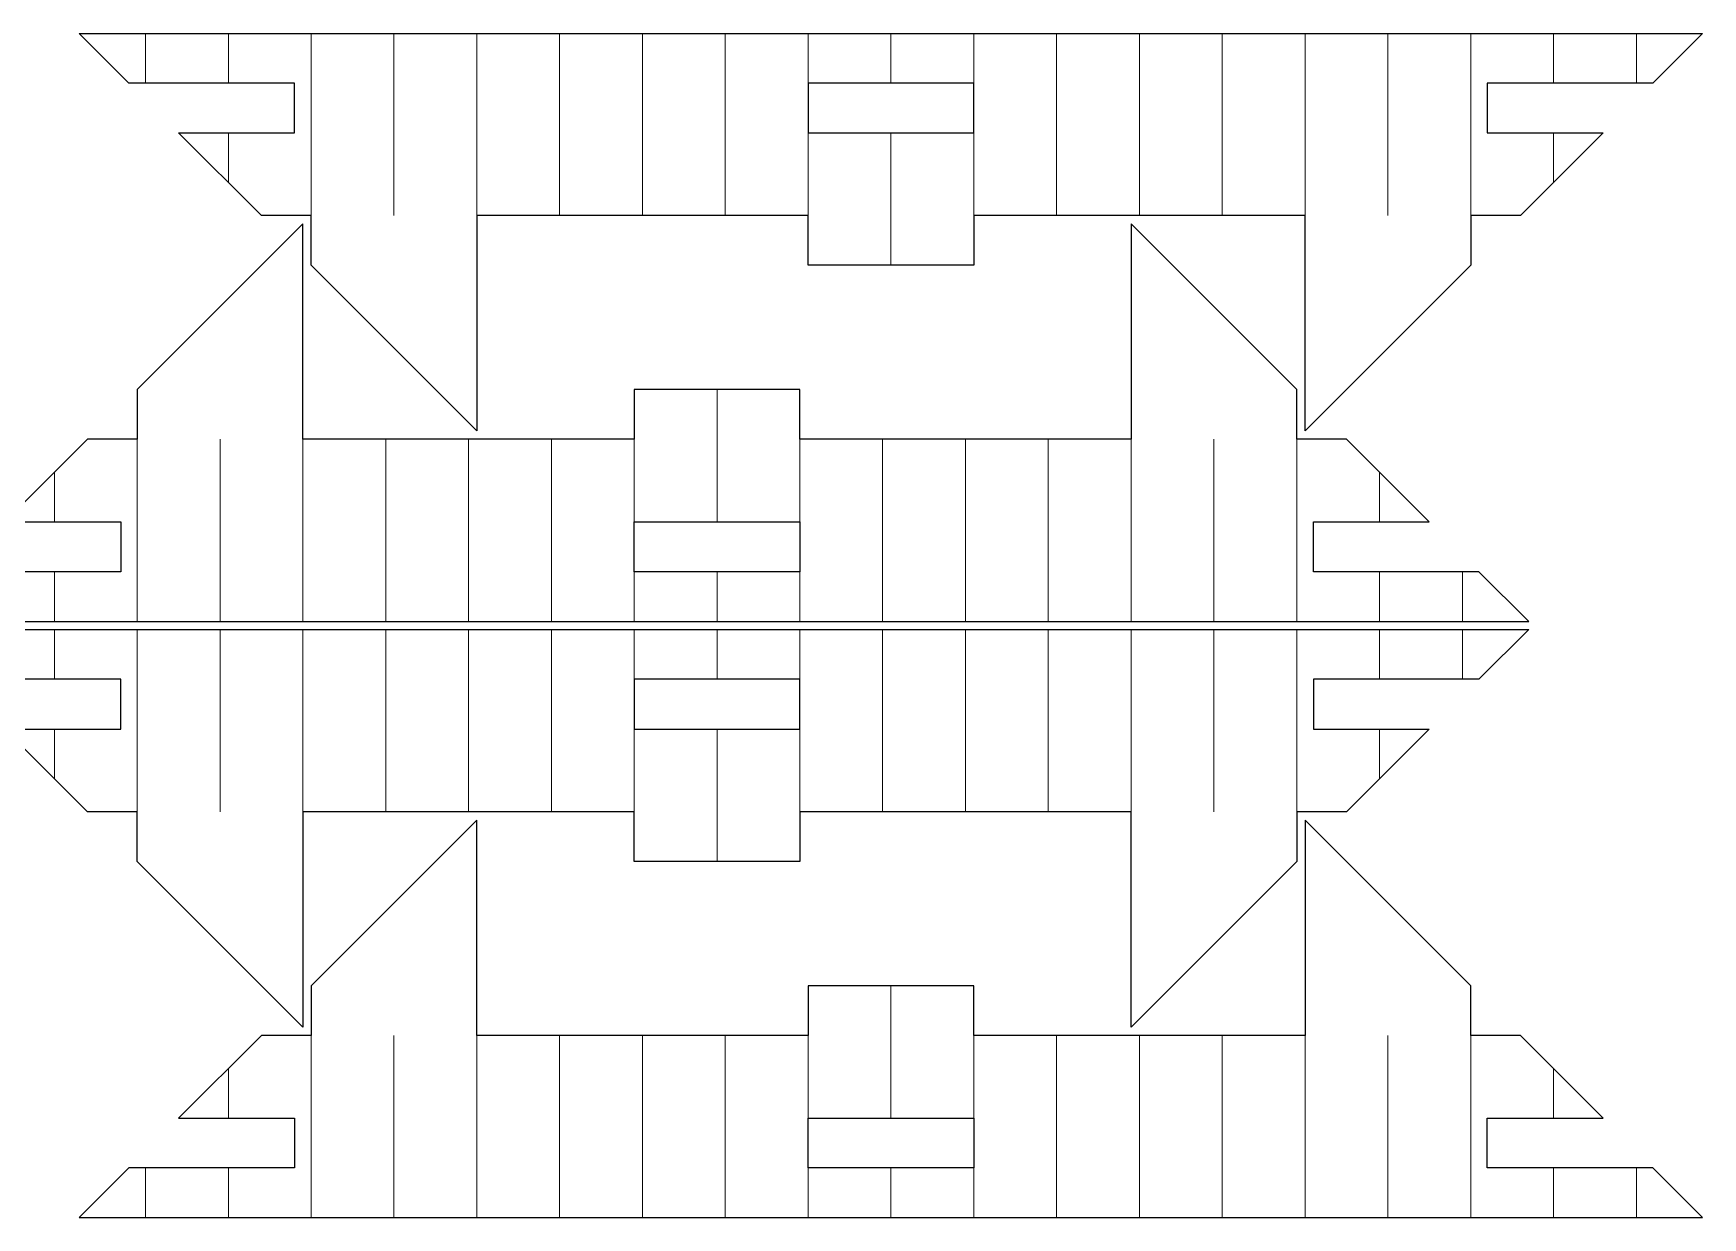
# Model space of a CAD drawing. Header units: centimetres. Extents: x -67.6 to -19.4, y -15.9 to 27.8.
# Drawn here: x -36.93 to -26.85, y -5.46 to 1.69 of the extents above; entities that cross this region are included whole.
import ezdxf

# ---------------------------------------------------------------- set-up
doc = ezdxf.new("R2010")
doc.units = ezdxf.units.CM
doc.header["$MEASUREMENT"] = 0
doc.layers.add('Layer 1', color=7, linetype='Continuous')

msp = doc.modelspace()

# ---------------------------------------------------------------- linework, layer by layer
at = {"layer": 'Layer 1', "color": 250, "lineweight": 25}
for points, knots in [([(-36.0511, 1.08731), (-36.0511, 1.08731), (-35.55111, 0.58731), (-35.55111, 0.58731), (-35.55111, 0.58731), (-35.25111, 0.58731), (-35.25111, 0.58731), (-35.25111, 0.58731), (-35.25111, 0.28731), (-35.25111, 0.28731), (-35.25111, 0.28731), (-34.25111, -0.71268), (-34.25111, -0.71268), (-34.25111, -0.71268), (-34.25111, 0.58731), (-34.25111, 0.58731), (-34.25111, 0.58731), (-32.25111, 0.58731), (-32.25111, 0.58731), (-32.25111, 0.58731), (-32.25111, 0.28731), (-32.25111, 0.28731), (-32.25111, 0.28731), (-31.25111, 0.28731), (-31.25111, 0.28731), (-31.25111, 0.28731), (-31.25111, 0.58731), (-31.25111, 0.58731), (-31.25111, 0.58731), (-29.25111, 0.58731), (-29.25111, 0.58731), (-29.25111, 0.58731), (-29.25111, -0.71268), (-29.25111, -0.71268), (-29.25111, -0.71268), (-28.25111, 0.28731), (-28.25111, 0.28731), (-28.25111, 0.28731), (-28.25111, 0.58731), (-28.25111, 0.58731), (-28.25111, 0.58731), (-27.95111, 0.58731), (-27.95111, 0.58731), (-27.95111, 0.58731), (-27.45112, 1.08731), (-27.45112, 1.08731), (-27.45112, 1.08731), (-28.15111, 1.08731), (-28.15111, 1.08731), (-28.15111, 1.08731), (-28.15111, 1.38731), (-28.15111, 1.38731), (-28.15111, 1.38731), (-27.15111, 1.38731), (-27.15111, 1.38731), (-27.15111, 1.38731), (-26.85111, 1.68731), (-26.85111, 1.68731), (-26.85111, 1.68731), (-31.75111, 1.68731), (-31.75111, 1.68731), (-31.75111, 1.68731), (-36.65111, 1.68731), (-36.65111, 1.68731), (-36.65111, 1.68731), (-36.35111, 1.38731), (-36.35111, 1.38731), (-36.35111, 1.38731), (-35.3511, 1.38731), (-35.3511, 1.38731), (-35.3511, 1.38731), (-35.3511, 1.08731), (-35.3511, 1.08731), (-35.3511, 1.08731), (-36.0511, 1.08731), (-36.0511, 1.08731)], [0, 0, 0, 0, 0.04, 0.04, 0.04, 0.08, 0.08, 0.08, 0.12, 0.12, 0.12, 0.16, 0.16, 0.16, 0.2, 0.2, 0.2, 0.24, 0.24, 0.24, 0.28, 0.28, 0.28, 0.32, 0.32, 0.32, 0.36, 0.36, 0.36, 0.4, 0.4, 0.4, 0.44, 0.44, 0.44, 0.48, 0.48, 0.48, 0.52, 0.52, 0.52, 0.56, 0.56, 0.56, 0.6, 0.6, 0.6, 0.64, 0.64, 0.64, 0.68, 0.68, 0.68, 0.72, 0.72, 0.72, 0.76, 0.76, 0.76, 0.8, 0.8, 0.8, 0.84, 0.84, 0.84, 0.88, 0.88, 0.88, 0.92, 0.92, 0.92, 0.96, 0.96, 0.96, 1, 1, 1, 1]), ([(-31.25111, 1.38731), (-31.25111, 1.38731), (-31.25111, 1.08731), (-31.25111, 1.08731), (-31.25111, 1.08731), (-32.25111, 1.08731), (-32.25111, 1.08731), (-32.25111, 1.08731), (-32.25111, 1.38731), (-32.25111, 1.38731), (-32.25111, 1.38731), (-31.75111, 1.38731), (-31.75111, 1.38731), (-31.75111, 1.38731), (-31.25111, 1.38731), (-31.25111, 1.38731)], [0, 0, 0, 0, 0.2, 0.2, 0.2, 0.4, 0.4, 0.4, 0.6, 0.6, 0.6, 0.8, 0.8, 0.8, 1, 1, 1, 1]), ([(-37.1011, -1.26268), (-37.1011, -1.26268), (-36.60111, -0.76268), (-36.60111, -0.76268), (-36.60111, -0.76268), (-36.30111, -0.76268), (-36.30111, -0.76268), (-36.30111, -0.76268), (-36.30111, -0.46268), (-36.30111, -0.46268), (-36.30111, -0.46268), (-35.30111, 0.53731), (-35.30111, 0.53731), (-35.30111, 0.53731), (-35.30111, -0.76268), (-35.30111, -0.76268), (-35.30111, -0.76268), (-33.30111, -0.76268), (-33.30111, -0.76268), (-33.30111, -0.76268), (-33.30111, -0.46268), (-33.30111, -0.46268), (-33.30111, -0.46268), (-32.30111, -0.46268), (-32.30111, -0.46268), (-32.30111, -0.46268), (-32.30111, -0.76268), (-32.30111, -0.76268), (-32.30111, -0.76268), (-30.30111, -0.76268), (-30.30111, -0.76268), (-30.30111, -0.76268), (-30.30111, 0.53731), (-30.30111, 0.53731), (-30.30111, 0.53731), (-29.30111, -0.46268), (-29.30111, -0.46268), (-29.30111, -0.46268), (-29.30111, -0.76268), (-29.30111, -0.76268), (-29.30111, -0.76268), (-29.00111, -0.76268), (-29.00111, -0.76268), (-29.00111, -0.76268), (-28.50112, -1.26268), (-28.50112, -1.26268), (-28.50112, -1.26268), (-29.20111, -1.26268), (-29.20111, -1.26268), (-29.20111, -1.26268), (-29.20111, -1.56268), (-29.20111, -1.56268), (-29.20111, -1.56268), (-28.20111, -1.56268), (-28.20111, -1.56268), (-28.20111, -1.56268), (-27.90111, -1.86268), (-27.90111, -1.86268), (-27.90111, -1.86268), (-32.80111, -1.86268), (-32.80111, -1.86268), (-32.80111, -1.86268), (-37.70111, -1.86268), (-37.70111, -1.86268), (-37.70111, -1.86268), (-37.40111, -1.56268), (-37.40111, -1.56268), (-37.40111, -1.56268), (-36.4011, -1.56268), (-36.4011, -1.56268), (-36.4011, -1.56268), (-36.4011, -1.26268), (-36.4011, -1.26268), (-36.4011, -1.26268), (-37.1011, -1.26268), (-37.1011, -1.26268)], [0, 0, 0, 0, 0.04, 0.04, 0.04, 0.08, 0.08, 0.08, 0.12, 0.12, 0.12, 0.16, 0.16, 0.16, 0.2, 0.2, 0.2, 0.24, 0.24, 0.24, 0.28, 0.28, 0.28, 0.32, 0.32, 0.32, 0.36, 0.36, 0.36, 0.4, 0.4, 0.4, 0.44, 0.44, 0.44, 0.48, 0.48, 0.48, 0.52, 0.52, 0.52, 0.56, 0.56, 0.56, 0.6, 0.6, 0.6, 0.64, 0.64, 0.64, 0.68, 0.68, 0.68, 0.72, 0.72, 0.72, 0.76, 0.76, 0.76, 0.8, 0.8, 0.8, 0.84, 0.84, 0.84, 0.88, 0.88, 0.88, 0.92, 0.92, 0.92, 0.96, 0.96, 0.96, 1, 1, 1, 1]), ([(-32.30111, -1.56268), (-32.30111, -1.56268), (-32.30111, -1.26268), (-32.30111, -1.26268), (-32.30111, -1.26268), (-33.30111, -1.26268), (-33.30111, -1.26268), (-33.30111, -1.26268), (-33.30111, -1.56268), (-33.30111, -1.56268), (-33.30111, -1.56268), (-32.80111, -1.56268), (-32.80111, -1.56268), (-32.80111, -1.56268), (-32.30111, -1.56268), (-32.30111, -1.56268)], [0, 0, 0, 0, 0.2, 0.2, 0.2, 0.4, 0.4, 0.4, 0.6, 0.6, 0.6, 0.8, 0.8, 0.8, 1, 1, 1, 1]), ([(-37.1011, -2.51268), (-37.1011, -2.51268), (-36.60111, -3.01268), (-36.60111, -3.01268), (-36.60111, -3.01268), (-36.30111, -3.01268), (-36.30111, -3.01268), (-36.30111, -3.01268), (-36.30111, -3.31268), (-36.30111, -3.31268), (-36.30111, -3.31268), (-35.30111, -4.31267), (-35.30111, -4.31267), (-35.30111, -4.31267), (-35.30111, -3.01268), (-35.30111, -3.01268), (-35.30111, -3.01268), (-33.30111, -3.01268), (-33.30111, -3.01268), (-33.30111, -3.01268), (-33.30111, -3.31268), (-33.30111, -3.31268), (-33.30111, -3.31268), (-32.30111, -3.31268), (-32.30111, -3.31268), (-32.30111, -3.31268), (-32.30111, -3.01268), (-32.30111, -3.01268), (-32.30111, -3.01268), (-30.30111, -3.01268), (-30.30111, -3.01268), (-30.30111, -3.01268), (-30.30111, -4.31267), (-30.30111, -4.31267), (-30.30111, -4.31267), (-29.30111, -3.31268), (-29.30111, -3.31268), (-29.30111, -3.31268), (-29.30111, -3.01268), (-29.30111, -3.01268), (-29.30111, -3.01268), (-29.00111, -3.01268), (-29.00111, -3.01268), (-29.00111, -3.01268), (-28.50112, -2.51268), (-28.50112, -2.51268), (-28.50112, -2.51268), (-29.20111, -2.51268), (-29.20111, -2.51268), (-29.20111, -2.51268), (-29.20111, -2.21268), (-29.20111, -2.21268), (-29.20111, -2.21268), (-28.20111, -2.21268), (-28.20111, -2.21268), (-28.20111, -2.21268), (-27.90111, -1.91268), (-27.90111, -1.91268), (-27.90111, -1.91268), (-32.80111, -1.91268), (-32.80111, -1.91268), (-32.80111, -1.91268), (-37.70111, -1.91268), (-37.70111, -1.91268), (-37.70111, -1.91268), (-37.40111, -2.21268), (-37.40111, -2.21268), (-37.40111, -2.21268), (-36.4011, -2.21268), (-36.4011, -2.21268), (-36.4011, -2.21268), (-36.4011, -2.51268), (-36.4011, -2.51268), (-36.4011, -2.51268), (-37.1011, -2.51268), (-37.1011, -2.51268)], [0, 0, 0, 0, 0.04, 0.04, 0.04, 0.08, 0.08, 0.08, 0.12, 0.12, 0.12, 0.16, 0.16, 0.16, 0.2, 0.2, 0.2, 0.24, 0.24, 0.24, 0.28, 0.28, 0.28, 0.32, 0.32, 0.32, 0.36, 0.36, 0.36, 0.4, 0.4, 0.4, 0.44, 0.44, 0.44, 0.48, 0.48, 0.48, 0.52, 0.52, 0.52, 0.56, 0.56, 0.56, 0.6, 0.6, 0.6, 0.64, 0.64, 0.64, 0.68, 0.68, 0.68, 0.72, 0.72, 0.72, 0.76, 0.76, 0.76, 0.8, 0.8, 0.8, 0.84, 0.84, 0.84, 0.88, 0.88, 0.88, 0.92, 0.92, 0.92, 0.96, 0.96, 0.96, 1, 1, 1, 1]), ([(-32.30111, -2.21268), (-32.30111, -2.21268), (-32.30111, -2.51268), (-32.30111, -2.51268), (-32.30111, -2.51268), (-33.30111, -2.51268), (-33.30111, -2.51268), (-33.30111, -2.51268), (-33.30111, -2.21268), (-33.30111, -2.21268), (-33.30111, -2.21268), (-32.80111, -2.21268), (-32.80111, -2.21268), (-32.80111, -2.21268), (-32.30111, -2.21268), (-32.30111, -2.21268)], [0, 0, 0, 0, 0.2, 0.2, 0.2, 0.4, 0.4, 0.4, 0.6, 0.6, 0.6, 0.8, 0.8, 0.8, 1, 1, 1, 1]), ([(-36.0511, -4.86267), (-36.0511, -4.86267), (-35.55111, -4.36267), (-35.55111, -4.36267), (-35.55111, -4.36267), (-35.25111, -4.36267), (-35.25111, -4.36267), (-35.25111, -4.36267), (-35.25111, -4.06267), (-35.25111, -4.06267), (-35.25111, -4.06267), (-34.25111, -3.06268), (-34.25111, -3.06268), (-34.25111, -3.06268), (-34.25111, -4.36267), (-34.25111, -4.36267), (-34.25111, -4.36267), (-32.25111, -4.36267), (-32.25111, -4.36267), (-32.25111, -4.36267), (-32.25111, -4.06267), (-32.25111, -4.06267), (-32.25111, -4.06267), (-31.25111, -4.06267), (-31.25111, -4.06267), (-31.25111, -4.06267), (-31.25111, -4.36267), (-31.25111, -4.36267), (-31.25111, -4.36267), (-29.25111, -4.36267), (-29.25111, -4.36267), (-29.25111, -4.36267), (-29.25111, -3.06268), (-29.25111, -3.06268), (-29.25111, -3.06268), (-28.25111, -4.06267), (-28.25111, -4.06267), (-28.25111, -4.06267), (-28.25111, -4.36267), (-28.25111, -4.36267), (-28.25111, -4.36267), (-27.95111, -4.36267), (-27.95111, -4.36267), (-27.95111, -4.36267), (-27.45112, -4.86267), (-27.45112, -4.86267), (-27.45112, -4.86267), (-28.15111, -4.86267), (-28.15111, -4.86267), (-28.15111, -4.86267), (-28.15111, -5.16267), (-28.15111, -5.16267), (-28.15111, -5.16267), (-27.15111, -5.16267), (-27.15111, -5.16267), (-27.15111, -5.16267), (-26.85111, -5.46267), (-26.85111, -5.46267), (-26.85111, -5.46267), (-31.75111, -5.46267), (-31.75111, -5.46267), (-31.75111, -5.46267), (-36.65111, -5.46267), (-36.65111, -5.46267), (-36.65111, -5.46267), (-36.35111, -5.16267), (-36.35111, -5.16267), (-36.35111, -5.16267), (-35.3511, -5.16267), (-35.3511, -5.16267), (-35.3511, -5.16267), (-35.3511, -4.86267), (-35.3511, -4.86267), (-35.3511, -4.86267), (-36.0511, -4.86267), (-36.0511, -4.86267)], [0, 0, 0, 0, 0.04, 0.04, 0.04, 0.08, 0.08, 0.08, 0.12, 0.12, 0.12, 0.16, 0.16, 0.16, 0.2, 0.2, 0.2, 0.24, 0.24, 0.24, 0.28, 0.28, 0.28, 0.32, 0.32, 0.32, 0.36, 0.36, 0.36, 0.4, 0.4, 0.4, 0.44, 0.44, 0.44, 0.48, 0.48, 0.48, 0.52, 0.52, 0.52, 0.56, 0.56, 0.56, 0.6, 0.6, 0.6, 0.64, 0.64, 0.64, 0.68, 0.68, 0.68, 0.72, 0.72, 0.72, 0.76, 0.76, 0.76, 0.8, 0.8, 0.8, 0.84, 0.84, 0.84, 0.88, 0.88, 0.88, 0.92, 0.92, 0.92, 0.96, 0.96, 0.96, 1, 1, 1, 1]), ([(-31.25111, -5.16267), (-31.25111, -5.16267), (-31.25111, -4.86267), (-31.25111, -4.86267), (-31.25111, -4.86267), (-32.25111, -4.86267), (-32.25111, -4.86267), (-32.25111, -4.86267), (-32.25111, -5.16267), (-32.25111, -5.16267), (-32.25111, -5.16267), (-31.75111, -5.16267), (-31.75111, -5.16267), (-31.75111, -5.16267), (-31.25111, -5.16267), (-31.25111, -5.16267)], [0, 0, 0, 0, 0.2, 0.2, 0.2, 0.4, 0.4, 0.4, 0.6, 0.6, 0.6, 0.8, 0.8, 0.8, 1, 1, 1, 1])]:
    msp.add_open_spline(points, degree=3, knots=knots, dxfattribs=at)
at = {"layer": 'Layer 1', "color": 240, "lineweight": 20}
for points in [[(-36.25111, 1.38731), (-36.25111, 1.38731), (-36.25111, 1.68731), (-36.25111, 1.68731)], [(-35.75111, 1.38731), (-35.75111, 1.38731), (-35.75111, 1.68731), (-35.75111, 1.68731)], [(-35.25111, 0.58731), (-35.25111, 0.58731), (-35.25111, 1.68731), (-35.25111, 1.68731)], [(-34.75111, 0.58731), (-34.75111, 0.58731), (-34.75111, 1.68731), (-34.75111, 1.68731)], [(-34.25111, 0.58731), (-34.25111, 0.58731), (-34.25111, 1.68731), (-34.25111, 1.68731)], [(-33.75111, 0.58731), (-33.75111, 0.58731), (-33.75111, 1.68731), (-33.75111, 1.68731)], [(-33.25111, 0.58731), (-33.25111, 0.58731), (-33.25111, 1.68731), (-33.25111, 1.68731)], [(-32.75111, 0.58731), (-32.75111, 0.58731), (-32.75111, 1.68731), (-32.75111, 1.68731)], [(-31.75111, 1.38731), (-31.75111, 1.38731), (-31.75111, 1.68731), (-31.75111, 1.68731)], [(-30.75111, 0.58731), (-30.75111, 0.58731), (-30.75111, 1.68731), (-30.75111, 1.68731)], [(-30.25111, 0.58731), (-30.25111, 0.58731), (-30.25111, 1.68731), (-30.25111, 1.68731)], [(-29.75111, 0.58731), (-29.75111, 0.58731), (-29.75111, 1.68731), (-29.75111, 1.68731)], [(-29.25111, 0.58731), (-29.25111, 0.58731), (-29.25111, 1.68731), (-29.25111, 1.68731)], [(-28.75111, 0.58731), (-28.75111, 0.58731), (-28.75111, 1.68731), (-28.75111, 1.68731)], [(-28.25111, 0.58731), (-28.25111, 0.58731), (-28.25111, 1.68731), (-28.25111, 1.68731)], [(-27.75111, 1.38731), (-27.75111, 1.38731), (-27.75111, 1.68731), (-27.75111, 1.68731)], [(-27.25111, 1.38731), (-27.25111, 1.38731), (-27.25111, 1.68731), (-27.25111, 1.68731)], [(-35.75111, 0.78731), (-35.75111, 0.78731), (-35.75111, 1.08731), (-35.75111, 1.08731)], [(-31.75111, 0.28731), (-31.75111, 0.28731), (-31.75111, 1.08731), (-31.75111, 1.08731)], [(-27.75111, 0.78731), (-27.75111, 0.78731), (-27.75111, 1.08731), (-27.75111, 1.08731)], [(-32.80111, -0.46268), (-32.80111, -0.46268), (-32.80111, -1.26268), (-32.80111, -1.26268)], [(-36.30111, -0.76268), (-36.30111, -0.76268), (-36.30111, -1.86268), (-36.30111, -1.86268)], [(-35.80111, -0.76268), (-35.80111, -0.76268), (-35.80111, -1.86268), (-35.80111, -1.86268)], [(-35.30111, -0.76268), (-35.30111, -0.76268), (-35.30111, -1.86268), (-35.30111, -1.86268)], [(-34.80111, -0.76268), (-34.80111, -0.76268), (-34.80111, -1.86268), (-34.80111, -1.86268)], [(-34.30111, -0.76268), (-34.30111, -0.76268), (-34.30111, -1.86268), (-34.30111, -1.86268)], [(-33.80111, -0.76268), (-33.80111, -0.76268), (-33.80111, -1.86268), (-33.80111, -1.86268)], [(-31.80111, -0.76268), (-31.80111, -0.76268), (-31.80111, -1.86268), (-31.80111, -1.86268)], [(-31.30111, -0.76268), (-31.30111, -0.76268), (-31.30111, -1.86268), (-31.30111, -1.86268)], [(-30.80111, -0.76268), (-30.80111, -0.76268), (-30.80111, -1.86268), (-30.80111, -1.86268)], [(-30.30111, -0.76268), (-30.30111, -0.76268), (-30.30111, -1.86268), (-30.30111, -1.86268)], [(-29.80111, -0.76268), (-29.80111, -0.76268), (-29.80111, -1.86268), (-29.80111, -1.86268)], [(-29.30111, -0.76268), (-29.30111, -0.76268), (-29.30111, -1.86268), (-29.30111, -1.86268)], [(-36.80111, -0.96268), (-36.80111, -0.96268), (-36.80111, -1.26268), (-36.80111, -1.26268)], [(-28.80111, -0.96268), (-28.80111, -0.96268), (-28.80111, -1.26268), (-28.80111, -1.26268)], [(-36.80111, -1.56268), (-36.80111, -1.56268), (-36.80111, -1.86268), (-36.80111, -1.86268)], [(-32.80111, -1.56268), (-32.80111, -1.56268), (-32.80111, -1.86268), (-32.80111, -1.86268)], [(-28.80111, -1.56268), (-28.80111, -1.56268), (-28.80111, -1.86268), (-28.80111, -1.86268)], [(-28.30111, -1.56268), (-28.30111, -1.56268), (-28.30111, -1.86268), (-28.30111, -1.86268)], [(-36.80111, -2.21268), (-36.80111, -2.21268), (-36.80111, -1.91268), (-36.80111, -1.91268)], [(-36.30111, -3.01268), (-36.30111, -3.01268), (-36.30111, -1.91268), (-36.30111, -1.91268)], [(-35.80111, -3.01268), (-35.80111, -3.01268), (-35.80111, -1.91268), (-35.80111, -1.91268)], [(-35.30111, -3.01268), (-35.30111, -3.01268), (-35.30111, -1.91268), (-35.30111, -1.91268)], [(-34.80111, -3.01268), (-34.80111, -3.01268), (-34.80111, -1.91268), (-34.80111, -1.91268)], [(-34.30111, -3.01268), (-34.30111, -3.01268), (-34.30111, -1.91268), (-34.30111, -1.91268)], [(-33.80111, -3.01268), (-33.80111, -3.01268), (-33.80111, -1.91268), (-33.80111, -1.91268)], [(-32.80111, -2.21268), (-32.80111, -2.21268), (-32.80111, -1.91268), (-32.80111, -1.91268)], [(-31.80111, -3.01268), (-31.80111, -3.01268), (-31.80111, -1.91268), (-31.80111, -1.91268)], [(-31.30111, -3.01268), (-31.30111, -3.01268), (-31.30111, -1.91268), (-31.30111, -1.91268)], [(-30.80111, -3.01268), (-30.80111, -3.01268), (-30.80111, -1.91268), (-30.80111, -1.91268)], [(-30.30111, -3.01268), (-30.30111, -3.01268), (-30.30111, -1.91268), (-30.30111, -1.91268)], [(-29.80111, -3.01268), (-29.80111, -3.01268), (-29.80111, -1.91268), (-29.80111, -1.91268)], [(-29.30111, -3.01268), (-29.30111, -3.01268), (-29.30111, -1.91268), (-29.30111, -1.91268)], [(-28.80111, -2.21268), (-28.80111, -2.21268), (-28.80111, -1.91268), (-28.80111, -1.91268)], [(-28.30111, -2.21268), (-28.30111, -2.21268), (-28.30111, -1.91268), (-28.30111, -1.91268)], [(-36.80111, -2.81268), (-36.80111, -2.81268), (-36.80111, -2.51268), (-36.80111, -2.51268)], [(-32.80111, -3.31268), (-32.80111, -3.31268), (-32.80111, -2.51268), (-32.80111, -2.51268)], [(-28.80111, -2.81268), (-28.80111, -2.81268), (-28.80111, -2.51268), (-28.80111, -2.51268)], [(-31.75111, -4.06267), (-31.75111, -4.06267), (-31.75111, -4.86267), (-31.75111, -4.86267)], [(-35.25111, -4.36267), (-35.25111, -4.36267), (-35.25111, -5.46267), (-35.25111, -5.46267)], [(-34.75111, -4.36267), (-34.75111, -4.36267), (-34.75111, -5.46267), (-34.75111, -5.46267)], [(-34.25111, -4.36267), (-34.25111, -4.36267), (-34.25111, -5.46267), (-34.25111, -5.46267)], [(-33.75111, -4.36267), (-33.75111, -4.36267), (-33.75111, -5.46267), (-33.75111, -5.46267)], [(-33.25111, -4.36267), (-33.25111, -4.36267), (-33.25111, -5.46267), (-33.25111, -5.46267)], [(-32.75111, -4.36267), (-32.75111, -4.36267), (-32.75111, -5.46267), (-32.75111, -5.46267)], [(-30.75111, -4.36267), (-30.75111, -4.36267), (-30.75111, -5.46267), (-30.75111, -5.46267)], [(-30.25111, -4.36267), (-30.25111, -4.36267), (-30.25111, -5.46267), (-30.25111, -5.46267)], [(-29.75111, -4.36267), (-29.75111, -4.36267), (-29.75111, -5.46267), (-29.75111, -5.46267)], [(-29.25111, -4.36267), (-29.25111, -4.36267), (-29.25111, -5.46267), (-29.25111, -5.46267)], [(-28.75111, -4.36267), (-28.75111, -4.36267), (-28.75111, -5.46267), (-28.75111, -5.46267)], [(-28.25111, -4.36267), (-28.25111, -4.36267), (-28.25111, -5.46267), (-28.25111, -5.46267)], [(-35.75111, -4.56267), (-35.75111, -4.56267), (-35.75111, -4.86267), (-35.75111, -4.86267)], [(-27.75111, -4.56267), (-27.75111, -4.56267), (-27.75111, -4.86267), (-27.75111, -4.86267)], [(-36.25111, -5.16267), (-36.25111, -5.16267), (-36.25111, -5.46267), (-36.25111, -5.46267)], [(-35.75111, -5.16267), (-35.75111, -5.16267), (-35.75111, -5.46267), (-35.75111, -5.46267)], [(-31.75111, -5.16267), (-31.75111, -5.16267), (-31.75111, -5.46267), (-31.75111, -5.46267)], [(-27.75111, -5.16267), (-27.75111, -5.16267), (-27.75111, -5.46267), (-27.75111, -5.46267)], [(-27.25111, -5.16267), (-27.25111, -5.16267), (-27.25111, -5.46267), (-27.25111, -5.46267)]]:
    msp.add_open_spline(points, degree=3, dxfattribs=at)
for points in [[(-32.25111, 0.58731), (-32.25111, 0.58731), (-32.25111, 1.08731), (-32.25111, 1.08731), (-32.25111, 1.08731), (-32.25111, 1.38731), (-32.25111, 1.38731), (-32.25111, 1.38731), (-32.25111, 1.68731), (-32.25111, 1.68731)], [(-31.25111, 0.58731), (-31.25111, 0.58731), (-31.25111, 1.08731), (-31.25111, 1.08731), (-31.25111, 1.08731), (-31.25111, 1.38731), (-31.25111, 1.38731), (-31.25111, 1.38731), (-31.25111, 1.68731), (-31.25111, 1.68731)], [(-33.30111, -0.76268), (-33.30111, -0.76268), (-33.30111, -1.26268), (-33.30111, -1.26268), (-33.30111, -1.26268), (-33.30111, -1.56268), (-33.30111, -1.56268), (-33.30111, -1.56268), (-33.30111, -1.86268), (-33.30111, -1.86268)], [(-32.30111, -0.76268), (-32.30111, -0.76268), (-32.30111, -1.26268), (-32.30111, -1.26268), (-32.30111, -1.26268), (-32.30111, -1.56268), (-32.30111, -1.56268), (-32.30111, -1.56268), (-32.30111, -1.86268), (-32.30111, -1.86268)], [(-33.30111, -3.01268), (-33.30111, -3.01268), (-33.30111, -2.51268), (-33.30111, -2.51268), (-33.30111, -2.51268), (-33.30111, -2.21268), (-33.30111, -2.21268), (-33.30111, -2.21268), (-33.30111, -1.91268), (-33.30111, -1.91268)], [(-32.30111, -3.01268), (-32.30111, -3.01268), (-32.30111, -2.51268), (-32.30111, -2.51268), (-32.30111, -2.51268), (-32.30111, -2.21268), (-32.30111, -2.21268), (-32.30111, -2.21268), (-32.30111, -1.91268), (-32.30111, -1.91268)], [(-32.25111, -4.36267), (-32.25111, -4.36267), (-32.25111, -4.86267), (-32.25111, -4.86267), (-32.25111, -4.86267), (-32.25111, -5.16267), (-32.25111, -5.16267), (-32.25111, -5.16267), (-32.25111, -5.46267), (-32.25111, -5.46267)], [(-31.25111, -4.36267), (-31.25111, -4.36267), (-31.25111, -4.86267), (-31.25111, -4.86267), (-31.25111, -4.86267), (-31.25111, -5.16267), (-31.25111, -5.16267), (-31.25111, -5.16267), (-31.25111, -5.46267), (-31.25111, -5.46267)]]:
    msp.add_open_spline(points, degree=3, knots=[0, 0, 0, 0, 0.33333333, 0.33333333, 0.33333333, 0.66666667, 0.66666667, 0.66666667, 1, 1, 1, 1], dxfattribs=at)

doc.saveas('drawing.dxf')
